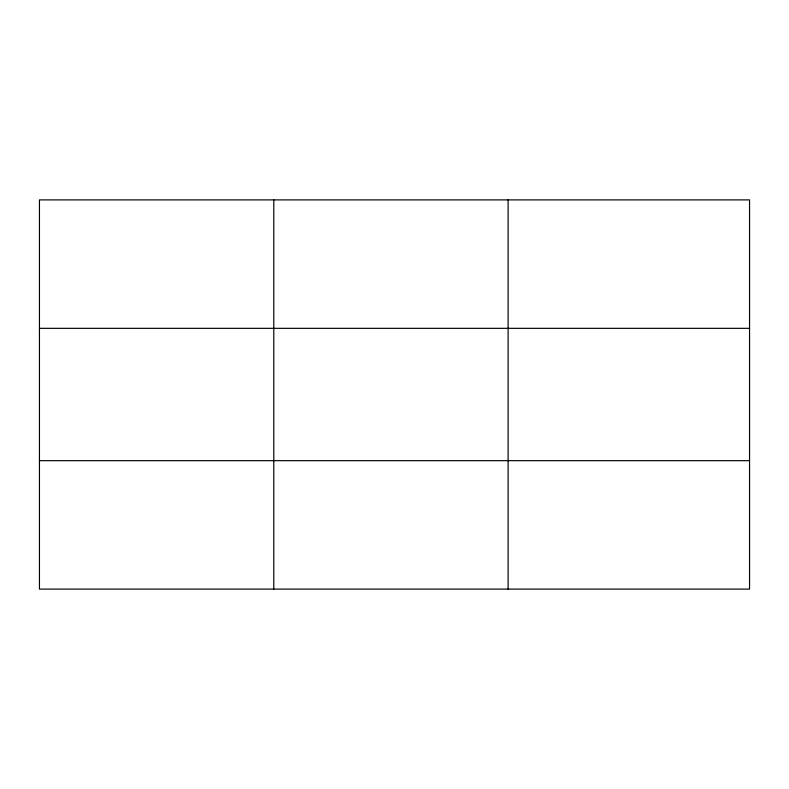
<?xml version="1.0" encoding="UTF-8"?>
<svg xmlns="http://www.w3.org/2000/svg" width="789" height="789" viewBox="0 0 789 789"><rect width="100%" height="100%" fill="white"/><g stroke="black" fill="none" stroke-linecap="round" stroke-linejoin="round"><path stroke-width="1.18" d="M273.783 199.893L273.783 589.107M508.116 199.893L508.116 589.107M39.45 328.332L749.55 328.332M39.45 460.668L749.55 460.668M749.55 546.294L749.55 589.107L39.45 589.107L39.45 199.893L749.55 199.893L749.55 546.294"/></g></svg>
